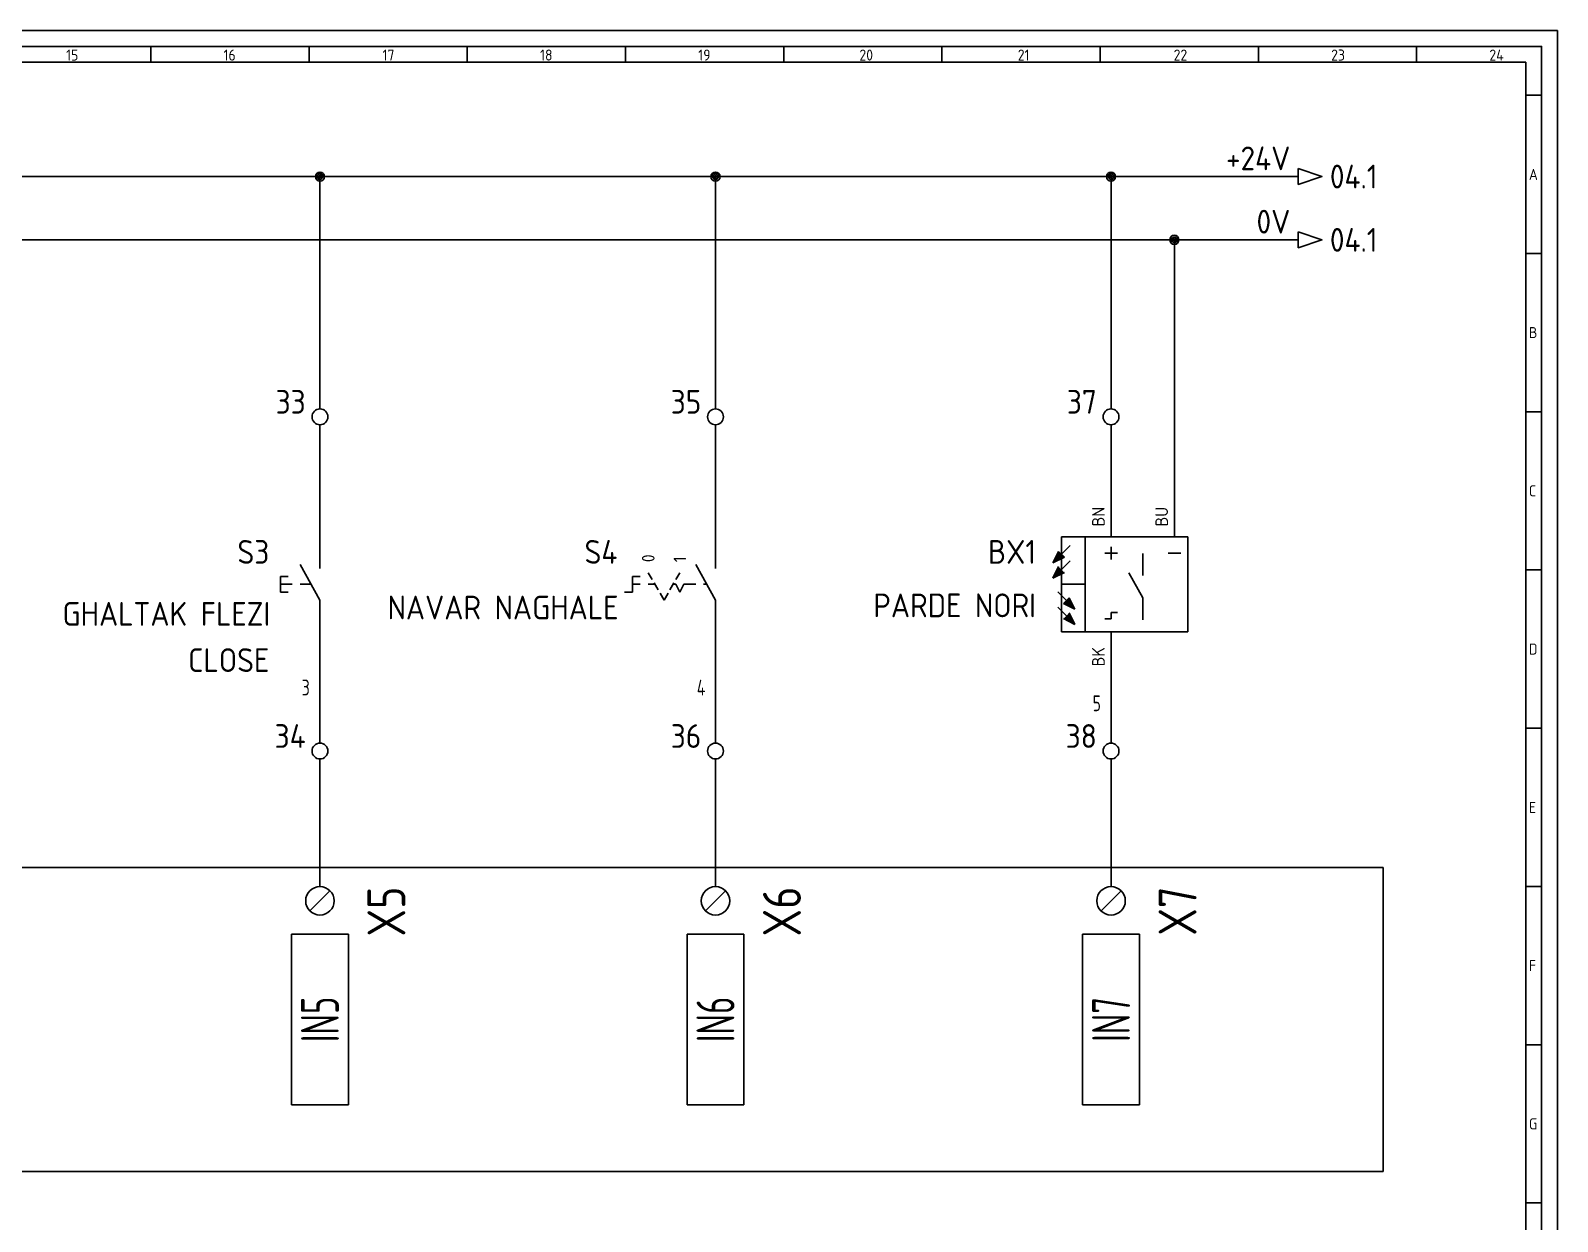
# Model space of a CAD drawing. Header units: millimetres. Extents: x 0 to 1401, y 5 to 846.
# Drawn here: x 706.5 to 1189, y 469.6 to 845.9 of the extents above; entities that cross this region are included whole.
import ezdxf
from ezdxf.enums import TextEntityAlignment as Align

# ---------------------------------------------------------------- set-up
doc = ezdxf.new("R2010")
doc.units = ezdxf.units.MM
doc.header["$LTSCALE"] = 12
for name, color, linetype in [('035', 5, 'Continuous'), ('07', 7, 'Continuous'), ('DESC', 1, 'Continuous'), ('POS', 3, 'Continuous'), ('RED_2.5mm^2', 1, 'Continuous'), ('SYMS', 7, 'Continuous'), ('TAGS', 51, 'Continuous'), ('TERMS', 4, 'Continuous'), ('WIRENO', 70, 'Continuous'), ('WIREREF', 61, 'Continuous'), ('XREF', 7, 'Continuous')]:
    doc.layers.add(name, color=color, linetype=linetype)
doc.styles.add('ISO Proportional', font='isocp.shx')
doc.styles.add('WD_IEC', font='ISOCP2.shx', dxfattribs={"width": 0.9, "height": 4})

# ---------------------------------------------------------------- blocks, each defined once
blk = doc.blocks.new('IEC_border_a0')
at = {"layer": '035', "color": 0}
for p, q in [((1189, 841), (0, 841)), ((1189, 0), (1189, 841)), ((744.5, 836), (744.5, 831)), ((794.5, 836), (794.5, 831)), ((844.5, 836), (844.5, 831)), ((894.5, 836), (894.5, 831)), ((944.5, 836), (944.5, 831)), ((994.5, 836), (994.5, 831)), ((1044.5, 836), (1044.5, 831)), ((1094.5, 836), (1094.5, 831)), ((1144.5, 836), (1144.5, 831)), ((1183.97, 820.54), (1178.98, 820.54)), ((1183.97, 770.54), (1178.98, 770.54)), ((1183.97, 720.54), (1178.98, 720.54)), ((1183.97, 670.54), (1178.98, 670.54)), ((1183.97, 620.54), (1178.98, 620.54)), ((1183.98, 570.5), (1179, 570.5)), ((1183.98, 520.5), (1178.98, 520.5)), ((1183.98, 470.5), (1179, 470.5))]:
    blk.add_line(p, q, dxfattribs=at)
blk.add_lwpolyline([(10, 10), (1179, 10), (1179, 831), (10, 831)], close=True, dxfattribs=at)
at = {"layer": '07', "color": 0}
blk.add_lwpolyline([(5, 5), (1184, 5), (1184, 836), (5, 836)], close=True, dxfattribs=at)
at = {"layer": '035', "color": 0, "style": 'ISO Proportional'}
for s, p in [('15', (717.72, 831.5)), ('16', (767.49, 831.5)), ('17', (817.72, 831.5)), ('18', (867.49, 831.5)), ('19', (917.49, 831.5)), ('20', (968.42, 831.5)), ('21', (1018.46, 831.5)), ('22', (1067.72, 831.5)), ('23', (1117.49, 831.5)), ('24', (1167.49, 831.5)), ('A', (1179.98, 793.79)), ('B', (1179.98, 743.79)), ('C', (1179.98, 693.79)), ('D', (1179.98, 643.79)), ('E', (1180, 593.75)), ('F', (1180, 543.75)), ('G', (1180, 493.75))]:
    blk.add_text(s, height=3.5, dxfattribs=at).set_placement(p)
blk = doc.blocks.new('PLCIO_F85')
blk.add_line((1036, 48), (1036, -48))
at = {"layer": 'SYMS'}
for p, q in [((1036, 48), (-48, 48)), ((696.82, 34.32), (703.18, 40.68)), ((821.82, 34.32), (828.18, 40.68)), ((946.82, 34.32), (953.18, 40.68)), ((691, -27), (691, 27)), ((691, 27), (709, 27)), ((709, 27), (709, -27)), ((816, -27), (816, 27)), ((816, 27), (834, 27)), ((834, 27), (834, -27)), ((941, -27), (941, 27)), ((941, 27), (959, 27)), ((959, 27), (959, -27)), ((709, -27), (691, -27)), ((834, -27), (816, -27)), ((959, -27), (941, -27)), ((-48, -48), (1036, -48))]:
    blk.add_line(p, q, dxfattribs=at)
for centre in [(700, 37.5), (825, 37.5), (950, 37.5)]:
    blk.add_circle(centre, 4.5, dxfattribs=at)
at = {"layer": 'SYMS', "style": 'WD_IEC', "width": 0.9}
for tag, p in [('TERMDESC04', (331.25, 60)), ('TERMDESC01', (6.25, 60)), ('TERMDESC02', (81.25, 60)), ('TERMDESC03', (206.25, 60)), ('TERMDESC05', (456.25, 60)), ('TERMDESC06', (581.25, 60)), ('TERMDESC07', (706.25, 60)), ('TERMDESC08', (831.25, 60)), ('TERMDESC09', (956.25, 60))]:
    blk.add_attdef(tag, text='', height=12, rotation=90, dxfattribs=at).set_placement(p, align=Align.TOP_LEFT)
at = {"layer": 'SYMS', "style": 'WD_IEC', "width": 0.9, "flags": 1}
for tag, p in [('X2TERM01', (0, 42)), ('X2TERM02', (75, 42)), ('X2TERM03', (200, 42)), ('X2TERM04', (325, 42)), ('X2TERM05', (450, 42)), ('X2TERM06', (575, 42)), ('X2TERM07', (700, 42)), ('X2TERM08', (825, 42)), ('X2TERM09', (950, 42))]:
    blk.add_attdef(tag, text='', height=1.92, rotation=90, dxfattribs=at).set_placement(p, align=Align.RIGHT)
at = {"layer": 'SYMS', "style": 'WD_IEC', "width": 0.9}
for tag, p in [('TERM01', (15, 42)), ('TERM02', (90, 42)), ('TERM03', (215, 42)), ('TERM04', (340, 42)), ('TERM05', (465, 42)), ('TERM06', (590, 42)), ('TERM07', (715, 42)), ('TERM08', (840, 42)), ('TERM09', (965, 42))]:
    blk.add_attdef(tag, text='', height=12, rotation=90, dxfattribs=at).set_placement(p, align=Align.TOP_RIGHT)
at = {"layer": 'SYMS', "style": 'WD_IEC'}
for tag, width, p in [('LINE1', 0.9, (-87, 0)), ('LINE2', 0.9, (-69, 0)), ('DESC', 0.9, (-50.84, 0)), ('INST', 0.8, (-159, 0)), ('LOC', 0.8, (-141, 0)), ('MFG', 0.8, (-123, 0)), ('CAT', 0.8, (-105, 0)), ('TAG', 0.9, (-30.87, 0))]:
    blk.add_attdef(tag, text='', height=15, rotation=90, dxfattribs=dict(at, width=width)).set_placement(p, align=Align.CENTER)
at = {"layer": 'SYMS', "style": 'WD_IEC', "width": 0.7}
for tag, p in [('TAGA01', (0, 0)), ('TAGA02', (75, 0)), ('TAGA03', (200, 0)), ('TAGA04', (325, 0)), ('TAGA05', (450, 0)), ('TAGA06', (575, 0)), ('TAGA07', (700, 0)), ('TAGA08', (825, 0)), ('TAGA09', (950, 0))]:
    blk.add_attdef(tag, text='', height=12, rotation=90, dxfattribs=at).set_placement(p, align=Align.MIDDLE_CENTER)
at = {"layer": 'SYMS', "linetype": 'Continuous', "style": 'WD_IEC', "width": 0.9, "flags": 9}
blk.add_attdef('ASSYCODE', text='', height=1.92, rotation=90, dxfattribs=at).set_placement((-102.85, -22.08), align=Align.CENTER)
at = {"layer": 'SYMS', "style": 'WD_IEC', "width": 0.9}
for tag, p in [('DESCA01', (-9, -111)), ('DESCB01', (9, -111)), ('DESCC01', (27, -111)), ('DESCD01', (45, -111)), ('DESCE01', (63, -111)), ('DESCA02', (66, -111)), ('DESCB02', (84, -111)), ('DESCC02', (102, -111)), ('DESCD02', (120, -111)), ('DESCE02', (138, -111)), ('DESCA03', (191, -111)), ('DESCB03', (209, -111)), ('DESCC03', (227, -111)), ('DESCD03', (245, -111)), ('DESCE03', (263, -111)), ('DESCA04', (316, -111)), ('DESCB04', (334, -111)), ('DESCC04', (352, -111)), ('DESCD04', (370, -111)), ('DESCE04', (388, -111)), ('DESCA05', (441, -111)), ('DESCB05', (459, -111)), ('DESCC05', (477, -111)), ('DESCD05', (495, -111)), ('DESCE05', (513, -111)), ('DESCA06', (566, -111)), ('DESCB06', (584, -111)), ('DESCC06', (602, -111)), ('DESCD06', (620, -111)), ('DESCE06', (638, -111)), ('DESCA07', (691, -111)), ('DESCB07', (709, -111)), ('DESCC07', (727, -111)), ('DESCD07', (745, -111)), ('DESCE07', (763, -111)), ('DESCA08', (816, -111)), ('DESCB08', (834, -111)), ('DESCC08', (852, -111)), ('DESCD08', (870, -111)), ('DESCE08', (888, -111)), ('DESCA09', (941, -111)), ('DESCB09', (959, -111)), ('DESCC09', (977, -111)), ('DESCD09', (995, -111)), ('DESCE09', (1013, -111))]:
    blk.add_attdef(tag, text='', height=15, rotation=90, dxfattribs=at).set_placement(p, align=Align.RIGHT)
blk = doc.blocks.new('WDDOT')
for radius in [0.72, 0.449, 0.223]:
    blk.add_circle((0, 0), radius)
blk = doc.blocks.new('HA1S1')
blk.add_lwpolyline([(0, 1.25), (3.75, 0), (0, -1.25)], close=True)
at = {"style": 'WD_IEC'}
for tag, height, flags, p in [('WIRENO', 2.5, 8, (-1.25, 1)), ('SIGCODE', 1, 1, (5, 1.8))]:
    blk.add_attdef(tag, text='', height=height, dxfattribs=dict(at, flags=flags)).set_placement(p, align=Align.RIGHT)
at = {"style": 'WD_IEC', "flags": 1}
blk.add_attdef('X4TERM01', (0, 0), '', height=0.32, dxfattribs=at)
at = {"style": 'WD_IEC'}
blk.add_attdef('XREF', text='', height=2.5, dxfattribs=at).set_placement((5, 0), align=Align.MIDDLE_LEFT)
blk.add_attdef('DESC1', text='', height=2.5, dxfattribs=at).set_placement((-1.25, -1), align=Align.TOP_RIGHT)
blk = doc.blocks.new('VT0002')
blk.add_circle((0, 0), 1.25)
at = {"style": 'WD_IEC', "flags": 1}
for tag, p, height in [('ASSYCODE', (2.75, 10.75), 1), ('CATDESC', (2.75, 9.25), 1), ('MFG', (2.75, 7.25), 1.5), ('CAT', (2.75, 4.75), 1.5), ('X2PIN01', (0, 2.25), 0.25), ('X4PIN01', (-1.25, 1), 0.25), ('X4TERM01', (-1.25, 0), 0.25), ('X4TERMDESC01', (-1.25, 0.5), 0.4), ('STRIPSEQ', (0, 0), 0.025), ('X2TERM01', (0, 1.25), 0.25), ('X8PIN01', (0, -0.25), 0.25), ('X2TERMDESC01', (0, 1.75), 0.4), ('X1PIN01', (1.25, 1), 0.25), ('X1TERM01', (1.25, 0), 0.25), ('X1TERMDESC01', (1.25, 0.5), 0.4), ('LINKTERM', (0, -0.04), 0.025), ('X8TERM01', (0, -1.25), 0.25), ('X8TERMDESC01', (0, -0.75), 0.4)]:
    blk.add_attdef(tag, p, '', height=height, dxfattribs=at)
at = {"style": 'WD_IEC'}
for tag, p in [('INST', (-2.25, 6.5)), ('LOC', (-2.25, 3.5)), ('DESC1', (-2.25, -6.25)), ('DESC2', (-2.25, -9.25)), ('DESC3', (-2.25, -12.25))]:
    blk.add_attdef(tag, text='', height=2.5, dxfattribs=at).set_placement(p, align=Align.RIGHT)
at = {"style": 'WD_IEC', "flags": 8}
for tag, height, p in [('TAGSTRIP', 2.5, (-2.25, 0.5)), ('TERM01', 2, (-2.25, -3.25))]:
    blk.add_attdef(tag, text='', height=height, dxfattribs=at).set_placement(p, align=Align.RIGHT)
blk = doc.blocks.new('VPB11')
for p, q in [((0, 7.5), (0, 2.5)), ((0, -2.5), (-3.125, 3.125)), ((-6.25, 1.25), (-6.25, -1.25)), ((-6.25, 1.25), (-5, 1.25)), ((-6.25, 0), (-4.375, 0)), ((-3.125, 0), (-1.389, 0)), ((-6.25, -1.25), (-5, -1.25)), ((0, -2.5), (0, -7.5))]:
    blk.add_line(p, q)
at = {"style": 'WD_IEC'}
for tag, p in [('INST', (-8, 10.25)), ('LOC', (-8, 6.75)), ('TAG1', (-8, 3.25)), ('DESC1', (-8, -10.35)), ('DESC2', (-8, -13.85)), ('DESC3', (-8, -17.35))]:
    blk.add_attdef(tag, text='', height=2.5, dxfattribs=at).set_placement(p, align=Align.RIGHT)
blk.add_attdef('TERM01', text='', height=2, rotation=90, dxfattribs=at).set_placement((-1, 7.5), align=Align.RIGHT)
at = {"style": 'WD_IEC', "flags": 1}
for tag, p, height in [('X2TERM01', (0, 7.5), 0.32), ('CONTACT', (0.5, 4.5), 1), ('COMMON', (1.75, 3.25), 1), ('X1LINK', (0, 0), 0.32), ('ASSYCODE', (1, -4), 1), ('FAMILY', (1, -5.5), 1), ('X8TERM02', (0, -7.5), 0.32), ('CATDESC', (1, -7), 1)]:
    blk.add_attdef(tag, p, '', height=height, dxfattribs=at)
at = {"style": 'WD_IEC', "flags": 9}
for tag, p in [('MFG', (-8.5, -0.25)), ('CAT', (-8.5, -2.75))]:
    blk.add_attdef(tag, text='', height=1.5, dxfattribs=at).set_placement(p, align=Align.RIGHT)
at = {"style": 'WD_IEC'}
blk.add_attdef('TERM02', (-1, -7.5), '', height=2, rotation=90, dxfattribs=at)
at = {"lineweight": 15, "style": 'WD_IEC'}
blk.add_attdef('XREF', text='', height=2.5, dxfattribs=at).set_placement((-8, -6.35), align=Align.RIGHT)
blk = doc.blocks.new('WD_WNV')
at = {"linetype": 'Continuous', "style": 'WD_IEC', "width": 0.8}
blk.add_attdef('WIRENO', text='', height=2.5, dxfattribs=at).set_placement((-1.6, 0), align=Align.MIDDLE_RIGHT)
at = {"style": 'WD_IEC', "flags": 1}
for tag, p in [('W08USER', (-1, 0.375)), ('W04USER', (-1, 0.875)), ('W05USER', (-1, 0.75)), ('W09USER', (-1, 0.25)), ('W03USER', (-1, 1)), ('W06USER', (-1, 0.625)), ('W07USER', (-1, 0.5)), ('W02USER', (-1, 1.125)), ('W01USER', (-1, 1.25)), ('W10USER', (-1, 0.125))]:
    blk.add_attdef(tag, text='', height=0.08, dxfattribs=at).set_placement(p, align=Align.CENTER)
blk = doc.blocks.new('VSS112')
for p, q in [((0, 7.5), (0, 2.5)), ((0, -2.5), (-3.12, 3.12)), ((-13.12, 1.25), (-11.88, 1.25)), ((-13.12, 1.25), (-13.12, -1.25)), ((-13.12, 0), (-11.88, 0)), ((-10, 0.75), (-10.62, 1.83)), ((-10.62, 0), (-9.57, 0)), ((-9.06, -0.88), (-9.69, 0.21)), ((-7.19, -0.88), (-6.56, 0.21)), ((-6.25, 0), (-6.68, 0)), ((-6.25, 0.75), (-5.62, 1.83)), ((-6.25, 0), (-5.62, -1.25)), ((-5.62, -1.25), (-5, 0)), ((-5, 0), (-3.12, 0)), ((-1.88, 0), (-1.39, 0)), ((-14.38, -1.25), (-13.12, -1.25)), ((-8.12, -2.5), (-8.75, -1.42)), ((-8.12, -2.5), (-7.5, -1.42)), ((0, -2.5), (0, -7.5))]:
    blk.add_line(p, q)
at = {"style": 'WD_IEC'}
for tag, p in [('INST', (-15.5, 9.25)), ('LOC', (-15.5, 6.25)), ('TAG1', (-15.5, 3.25)), ('DESC1', (-15.5, -9.35)), ('DESC2', (-15.5, -12.35)), ('DESC3', (-15.5, -15.35))]:
    blk.add_attdef(tag, text='', height=2.5, dxfattribs=at).set_placement(p, align=Align.RIGHT)
at = {"style": 'WD_IEC', "flags": 8}
for tag, p in [('POS1', (-10.62, 3.5)), ('POS2', (-5.62, 3.5))]:
    blk.add_attdef(tag, text='', height=2, rotation=90, dxfattribs=at).set_placement(p, align=Align.MIDDLE_LEFT)
at = {"style": 'WD_IEC'}
blk.add_attdef('TERM01', text='', height=2, rotation=90, dxfattribs=at).set_placement((-1, 7.5), align=Align.RIGHT)
at = {"style": 'WD_IEC', "flags": 1}
for tag, p, height in [('X2TERM01', (0, 7.5), 0.32), ('CONTACT', (0.5, 4.5), 1), ('COMMON', (1.75, 3.25), 1), ('X1LINK', (0, 0), 0.32), ('X8TERM02', (0, -7.5), 0.32), ('ASSYCODE', (1, -9), 1), ('FAMILY', (1, -10.5), 1), ('CATDESC', (1, -12), 1)]:
    blk.add_attdef(tag, p, '', height=height, dxfattribs=at)
at = {"style": 'WD_IEC', "flags": 9}
for tag, p in [('MFG', (-16, -0.25)), ('CAT', (-16, -2.75))]:
    blk.add_attdef(tag, text='', height=1.5, dxfattribs=at).set_placement(p, align=Align.RIGHT)
at = {"style": 'WD_IEC'}
blk.add_attdef('TERM02', (-1, -7.5), '', height=2, rotation=90, dxfattribs=at)
at = {"lineweight": 15, "style": 'WD_IEC'}
blk.add_attdef('XREF', text='', height=2.5, dxfattribs=at).set_placement((-15.5, -6.35), align=Align.RIGHT)
blk.add_attdef('STATE', (1.25, -6.35), '', height=2.5, dxfattribs=at)
blk = doc.blocks.new('VPE11B16')
for p, q in [((0, 7.5), (0, 12.5)), ((10, 7.5), (10, 12.5)), ((-7.85, -7.5), (-7.85, 7.5)), ((-7.85, 7.5), (12.15, 7.5)), ((-4.1, 7.5), (-4.1, -7.5)), ((12.15, -7.5), (12.15, 7.5)), ((-9.2, 3.39), (-8.29, 5.2)), ((-8.29, 5.2), (-7.38, 4.29)), ((-7.83, 4.75), (-6.47, 6.11)), ((-1, 4.94), (1, 4.94)), ((0, 5.94), (0, 3.94)), ((5, 4.88), (5, 1.38)), ((9, 4.94), (11, 4.94)), ((-7.38, 4.29), (-9.2, 3.39)), ((-9.2, 0.98), (-8.29, 2.8)), ((-7.83, 2.34), (-6.47, 3.71)), ((-7.38, 1.89), (-9.2, 0.98)), ((-7.85, 0), (-4.1, 0)), ((5, -2.12), (2.81, 1.81)), ((-7.06, -2.56), (-8.42, -1.2)), ((-6.61, -2.11), (-7.52, -3.02)), ((-5.7, -3.92), (-6.61, -2.11)), ((5, -2.12), (5, -5.62)), ((-7.06, -4.97), (-8.42, -3.6)), ((-7.52, -3.02), (-5.7, -3.92)), ((-5.7, -6.33), (-6.61, -4.51)), ((0, -5.43), (0, -4.43)), ((0, -4.43), (1, -4.43)), ((-7.52, -5.42), (-5.7, -6.33)), ((-1, -5.43), (0, -5.43)), ((-7.85, -7.5), (12.15, -7.5)), ((0, -7.5), (0, -12.5))]:
    blk.add_line(p, q)
for points in [[(-8.29, 5.2), (-7.38, 4.29), (-9.2, 3.39)], [(-8.29, 2.8), (-7.38, 1.89), (-9.2, 0.98)], [(-6.61, -2.11), (-7.52, -3.02), (-5.7, -3.92)], [(-6.61, -4.51), (-7.52, -5.42), (-5.7, -6.33)]]:
    blk.add_solid(points)
at = {"style": 'WD_IEC'}
for tag, p in [('INST', (-11.85, 12)), ('LOC', (-11.85, 8)), ('TAG1', (-11.85, 3.25)), ('XREF', (-11.85, -1.35)), ('DESC1', (-11.85, -5.2)), ('DESC2', (-11.85, -9.2)), ('DESC3', (-11.85, -13.2))]:
    blk.add_attdef(tag, text='', height=2.5, dxfattribs=at).set_placement(p, align=Align.RIGHT)
at = {"style": 'WD_IEC', "flags": 1}
for tag, p, height in [('X2TERM01', (0, 12.5), 0.32), ('X2TERM02', (10, 12.5), 0.32), ('MFG', (12.69, 6.06), 1.5), ('CAT', (12.69, 3.56), 1.5), ('X4LINK', (-7.85, 0), 0.32), ('X1LINK', (12.15, 0), 0.32), ('ASSYCODE', (12.76, -4.38), 1), ('FAMILY', (12.76, -5.88), 1), ('CATDESC', (12.76, -7.38), 1), ('X8TERM03', (0, -12.5), 0.32)]:
    blk.add_attdef(tag, p, '', height=height, dxfattribs=at)
at = {"style": 'WD_IEC'}
for tag, p in [('TERM02', (9, 12.23)), ('TERM01', (-1, 12.23))]:
    blk.add_attdef(tag, text='', height=2, rotation=90, dxfattribs=at).set_placement(p, align=Align.RIGHT)
blk.add_attdef('TERM03', (-1, -12.96), '', height=2, rotation=90, dxfattribs=at)

msp = doc.modelspace()

# ---------------------------------------------------------------- linework, layer by layer
at = {"layer": 'RED_2.5mm^2', "color": 0}
for p, q in [((49.34, 799.79), (1107.09, 799.79)), ((797.94, 726.37), (797.94, 799.79)), ((922.94, 726.37), (922.94, 799.79)), ((1047.94, 726.37), (1047.94, 799.79)), ((49.34, 779.79), (1107.09, 779.79)), ((922.94, 685.94), (922.94, 721.37)), ((1047.94, 695.94), (1047.94, 721.37)), ((922.94, 620.75), (922.94, 655.94)), ((1047.94, 620.75), (1047.94, 645.94)), ((797.94, 575.43), (797.94, 615.75)), ((922.94, 575.43), (922.94, 615.75)), ((1047.94, 575.43), (1047.94, 615.75))]:
    msp.add_line(p, q, dxfattribs=at)
at = {"layer": 'RED_2.5mm^2'}
for p, q in [((1067.94, 695.94), (1067.94, 779.79)), ((797.94, 685.94), (797.94, 721.37)), ((797.94, 620.75), (797.94, 655.94))]:
    msp.add_line(p, q, dxfattribs=at)

# ---------------------------------------------------------------- block references
msp.add_blockref('IEC_border_a0', (0, 4.94))
at = {"layer": 'SYMS', "color": 0}
ref = msp.add_blockref('HA1S1', (1107.09, 799.79), dxfattribs=dict(at, xscale=2, yscale=2, zscale=2))
ref.add_attrib('XREF', '04.1', dxfattribs={"layer": 'XREF', "height": 7.5, "style": 'WD_IEC'}).set_placement((1117.09, 799.79), align=Align.MIDDLE_LEFT)
ref.add_attrib('WIRENO', '+24V', dxfattribs={"layer": 'WIREREF', "height": 7.5, "style": 'WD_IEC', "flags": 8}).set_placement((1104.59, 801.79), align=Align.RIGHT)
at = {"layer": 'SYMS', "color": 0, "xscale": 2, "yscale": 2, "zscale": 2}
for p in [(797.94, 799.79), (922.94, 799.79), (1047.94, 799.79)]:
    msp.add_blockref('WDDOT', p, dxfattribs=at)
at = {"layer": 'SYMS', "color": 0}
ref = msp.add_blockref('HA1S1', (1107.09, 779.79), dxfattribs=dict(at, xscale=2, yscale=2, zscale=2))
ref.add_attrib('XREF', '04.1', dxfattribs={"layer": 'XREF', "height": 7.5, "style": 'WD_IEC'}).set_placement((1117.09, 779.79), align=Align.MIDDLE_LEFT)
ref.add_attrib('WIRENO', '0V', dxfattribs={"layer": 'WIREREF', "height": 7.5, "style": 'WD_IEC', "flags": 8}).set_placement((1104.59, 781.79), align=Align.RIGHT)
at = {"layer": 'SYMS', "xscale": 2, "yscale": 2, "zscale": 2}
msp.add_blockref('WDDOT', (1067.94, 779.79), dxfattribs=at)
at = {"layer": 'SYMS'}
ref = msp.add_blockref('VT0002', (797.94, 723.87), dxfattribs=dict(at, xscale=2, yscale=2, zscale=2))
ref.add_attrib('TAGSTRIP', '33', dxfattribs={"layer": 'TAGS', "height": 7.5, "style": 'WD_IEC', "flags": 8}).set_placement((793.44, 724.87), align=Align.RIGHT)
ref = msp.add_blockref('VT0002', (922.94, 723.87), dxfattribs=dict(at, xscale=2, yscale=2, zscale=2))
ref.add_attrib('TAGSTRIP', '35', dxfattribs={"layer": 'TAGS', "height": 7.5, "style": 'WD_IEC', "flags": 8}).set_placement((918.44, 724.87), align=Align.RIGHT)
ref = msp.add_blockref('VT0002', (1047.94, 723.87), dxfattribs=dict(at, xscale=2, yscale=2, zscale=2))
ref.add_attrib('TAGSTRIP', '37', dxfattribs={"layer": 'TAGS', "height": 7.5, "style": 'WD_IEC', "flags": 8}).set_placement((1043.44, 724.87), align=Align.RIGHT)
ref = msp.add_blockref('VPE11B16', (1047.94, 670.94), dxfattribs=dict(at, xscale=2, yscale=2, zscale=2))
ref.add_attrib('TERM02', 'BU', dxfattribs={"layer": 'TERMS', "height": 4, "rotation": 90, "style": 'WD_IEC'}).set_placement((1065.94, 695.4), align=Align.RIGHT)
ref.add_attrib('TERM01', 'BN', dxfattribs={"layer": 'TERMS', "height": 4, "rotation": 90, "style": 'WD_IEC'}).set_placement((1045.94, 695.4), align=Align.RIGHT)
ref.add_attrib('TERM03', 'BK', (1045.94, 645.03), dxfattribs={"layer": 'TERMS', "height": 4, "rotation": 90, "style": 'WD_IEC'})
ref.add_attrib('TAG1', 'BX1', dxfattribs={"layer": 'TAGS', "height": 7.5, "style": 'WD_IEC'}).set_placement((1024.24, 677.44), align=Align.RIGHT)
ref.add_attrib('DESC1', 'PARDE NORI', dxfattribs={"layer": 'DESC', "height": 7.5, "style": 'WD_IEC'}).set_placement((1024.24, 660.54), align=Align.RIGHT)
at = {"layer": 'SYMS', "color": 0}
ref = msp.add_blockref('VPB11', (797.94, 670.94), dxfattribs=dict(at, xscale=2, yscale=2, zscale=2))
ref.add_attrib('DESC2', 'CLOSE', dxfattribs={"layer": 'DESC', "height": 7.5, "style": 'WD_IEC'}).set_placement((781.94, 643.24), align=Align.RIGHT)
ref.add_attrib('DESC1', 'GHALTAK FLEZI', dxfattribs={"layer": 'DESC', "height": 7.5, "style": 'WD_IEC'}).set_placement((782.29, 657.86), align=Align.RIGHT)
ref.add_attrib('TAG1', 'S3', dxfattribs={"layer": 'TAGS', "height": 7.5, "style": 'WD_IEC'}).set_placement((781.94, 677.44), align=Align.RIGHT)
at = {"layer": 'SYMS'}
ref = msp.add_blockref('VSS112', (922.94, 670.94), dxfattribs=dict(at, xscale=2, yscale=2, zscale=2))
ref.add_attrib('DESC1', 'NAVAR NAGHALE', dxfattribs={"layer": 'DESC', "height": 7.5, "style": 'WD_IEC'}).set_placement((892.29, 659.86), align=Align.RIGHT)
ref.add_attrib('POS2', '1', dxfattribs={"layer": 'POS', "height": 4, "rotation": 90, "style": 'WD_IEC', "flags": 8}).set_placement((911.69, 677.94), align=Align.MIDDLE_LEFT)
ref.add_attrib('POS1', '0', dxfattribs={"layer": 'POS', "height": 4, "rotation": 90, "style": 'WD_IEC', "flags": 8}).set_placement((901.69, 677.94), align=Align.MIDDLE_LEFT)
ref.add_attrib('TAG1', 'S4', dxfattribs={"layer": 'TAGS', "height": 7.5, "style": 'WD_IEC'}).set_placement((891.94, 677.44), align=Align.RIGHT)
ref = msp.add_blockref('VT0002', (797.94, 618.25), dxfattribs=dict(at, xscale=2, yscale=2, zscale=2))
ref.add_attrib('TAGSTRIP', '34', dxfattribs={"layer": 'TAGS', "height": 7.5, "style": 'WD_IEC', "flags": 8}).set_placement((793.44, 619.25), align=Align.RIGHT)
ref = msp.add_blockref('VT0002', (922.94, 618.25), dxfattribs=dict(at, xscale=2, yscale=2, zscale=2))
ref.add_attrib('TAGSTRIP', '36', dxfattribs={"layer": 'TAGS', "height": 7.5, "style": 'WD_IEC', "flags": 8}).set_placement((918.44, 619.25), align=Align.RIGHT)
ref = msp.add_blockref('VT0002', (1047.94, 618.25), dxfattribs=dict(at, xscale=2, yscale=2, zscale=2))
ref.add_attrib('TAGSTRIP', '38', dxfattribs={"layer": 'TAGS', "height": 7.5, "style": 'WD_IEC', "flags": 8}).set_placement((1043.44, 619.25), align=Align.RIGHT)
at = {"layer": 'SYMS', "color": 0}
ref = msp.add_blockref('PLCIO_F85', (97.94, 533.43), dxfattribs=at)
ref.add_attrib('TERM07', 'X5', dxfattribs={"layer": 'TERMS', "height": 12, "rotation": 90, "style": 'WD_IEC', "width": 0.9}).set_placement((812.94, 575.43), align=Align.TOP_RIGHT)
ref.add_attrib('TAGA07', 'IN5', dxfattribs={"layer": 'TAGS', "height": 12, "rotation": 90, "style": 'WD_IEC', "width": 0.7}).set_placement((797.94, 533.43), align=Align.MIDDLE_CENTER)
ref.add_attrib('TERM08', 'X6', dxfattribs={"layer": 'TERMS', "height": 12, "rotation": 90, "style": 'WD_IEC', "width": 0.9}).set_placement((937.94, 575.43), align=Align.TOP_RIGHT)
ref.add_attrib('TAGA08', 'IN6', dxfattribs={"layer": 'TAGS', "height": 12, "rotation": 90, "style": 'WD_IEC', "width": 0.7}).set_placement((922.94, 533.43), align=Align.MIDDLE_CENTER)
ref.add_attrib('TERM09', 'X7', dxfattribs={"layer": 'TERMS', "height": 12, "rotation": 90, "style": 'WD_IEC', "width": 0.9}).set_placement((1062.94, 575.43), align=Align.TOP_RIGHT)
ref.add_attrib('TAGA09', 'IN7', dxfattribs={"layer": 'TAGS', "height": 12, "rotation": 90, "style": 'WD_IEC', "width": 0.7}).set_placement((1047.94, 533.43), align=Align.MIDDLE_CENTER)
at = {"layer": 'WIRENO'}
ref = msp.add_blockref('WD_WNV', (797.94, 638.34), dxfattribs=dict(at, xscale=2, yscale=2, zscale=2))
ref.add_attrib('WIRENO', '3', dxfattribs={"linetype": 'Continuous', "height": 5, "style": 'WD_IEC', "width": 0.8}).set_placement((794.74, 638.34), align=Align.MIDDLE_RIGHT)
ref = msp.add_blockref('WD_WNV', (922.94, 638.34), dxfattribs=dict(at, xscale=2, yscale=2, zscale=2))
ref.add_attrib('WIRENO', '4', dxfattribs={"linetype": 'Continuous', "height": 5, "style": 'WD_IEC', "width": 0.8}).set_placement((919.74, 638.34), align=Align.MIDDLE_RIGHT)
ref = msp.add_blockref('WD_WNV', (1047.94, 633.34), dxfattribs=dict(at, xscale=2, yscale=2, zscale=2))
ref.add_attrib('WIRENO', '5', dxfattribs={"linetype": 'Continuous', "height": 5, "style": 'WD_IEC', "width": 0.8}).set_placement((1044.74, 633.34), align=Align.MIDDLE_RIGHT)

doc.saveas('drawing.dxf')
